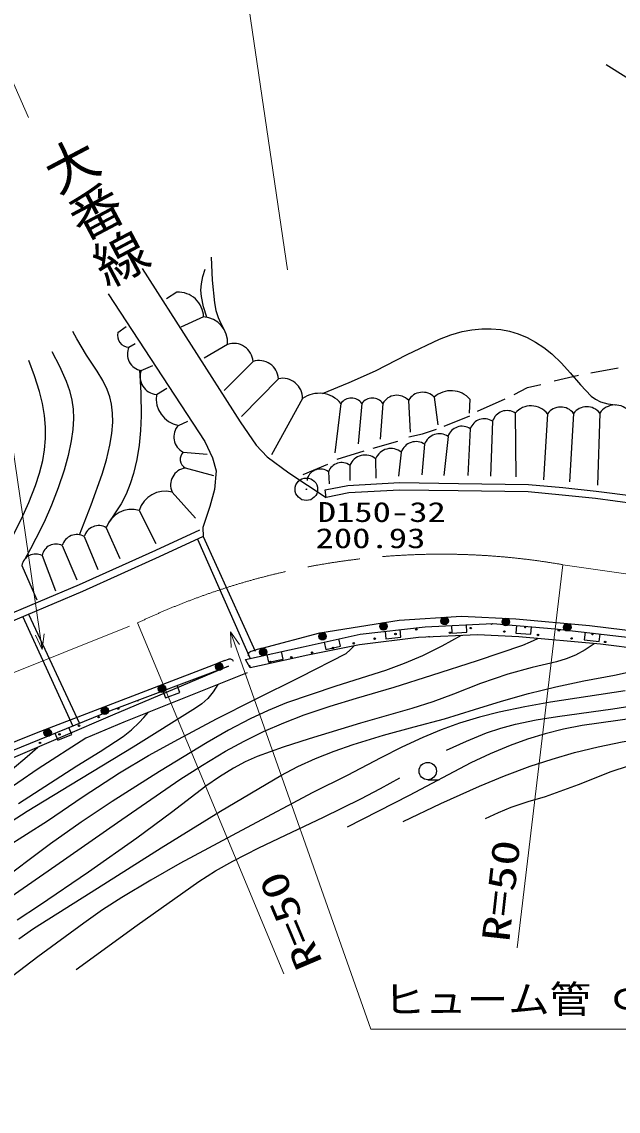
# Model space of a CAD drawing. Units: millimetres, scale not verified. Extents: x 40000 to 680000, y 20000 to 380000.
# Drawn here: x 417642 to 457133, y 241728 to 313828 of the extents above; entities that cross this region are included whole.
import ezdxf
from ezdxf.enums import TextEntityAlignment as Align

# ---------------------------------------------------------------- set-up
doc = ezdxf.new("R2010")
doc.units = ezdxf.units.MM
doc.header["$LTSCALE"] = 1000
doc.linetypes.add('CHAIN', pattern=[18.5, 12, -1.5, 3.5, -1.5])
for name, color, linetype, lineweight in [('M-BGD', 7, 'Continuous', 25), ('M-BGD-HTXT', 7, 'Continuous', 13), ('M-BMK', 2, 'CHAIN', 13), ('M-BMK-SRVR', 3, 'Continuous', 25)]:
    doc.layers.add(name, color=color, linetype=linetype, lineweight=lineweight)
doc.styles.add('@ＭＳ ゴシック', font='')
doc.styles.add('ＭＳ ゴシック', font='')
doc.styles.get('@ＭＳ ゴシック').set_extended_font_data('@MS Gothic')
doc.styles.get('ＭＳ ゴシック').set_extended_font_data('MS Gothic')

# ---------------------------------------------------------------- blocks, each defined once
blk = doc.blocks.new('BUHIN200')
at = {"color": 3, "linetype": 'Continuous', "lineweight": 25}
for radius in [746, 22.5]:
    blk.add_circle((0, 0), radius, dxfattribs=at)
blk = doc.blocks.new('BUHIN216')
at = {"color": 7, "linetype": 'Continuous', "lineweight": 25}
blk.add_line((307, -485), (937, -85), dxfattribs=at)
blk.add_circle((0, 0), 574, dxfattribs=at)
blk = doc.blocks.new('BUHIN432')
at = {"color": 7, "linetype": 'Continuous', "lineweight": 25}
for radius in [249, 220, 191, 161, 132, 97.5, 67.5, 38.8, 7.5]:
    blk.add_circle((200, -148), radius, dxfattribs=at)
blk = doc.blocks.new('BUHIN436')
at = {"color": 7, "linetype": 'Continuous', "lineweight": 25}
for radius in [249, 220, 191, 161, 132, 97.5, 67.5, 38.8, 7.5]:
    blk.add_circle((165, -186), radius, dxfattribs=at)

msp = doc.modelspace()

# ---------------------------------------------------------------- linework, layer by layer
at = {"layer": 'M-BGD'}
for p, q in [((468153, 303483), (456331, 310982)), ((425606, 297503), (432100, 287362)), ((423360, 295813), (429752, 286044)), ((427908, 295937), (427224, 295482)), ((429681, 294300), (428179, 293618)), ((424008, 293255), (424554, 293664)), ((424735, 292301), (425145, 292528)), ((431272, 292481), (429724, 291572)), ((432954, 291345), (431042, 289435)), ((425554, 290755), (426326, 291073)), ((455328, 290587), (457127, 290920)), ((434636, 290208), (432179, 287708)), ((452890, 290060), (454513, 290431)), ((426554, 289164), (427236, 289573)), ((450250, 289160), (451130, 289629)), ((451130, 289629), (452010, 289825)), ((436227, 288889), (434179, 285162)), ((438773, 288571), (438361, 285298)), ((440159, 288571), (439907, 285889)), ((441546, 288571), (441362, 286207)), ((443250, 288775), (443362, 286661)), ((444954, 288980), (445181, 287161)), ((447318, 288843), (447272, 287934)), ((447818, 288055), (449656, 288876)), ((445608, 287058), (447309, 287742)), ((450318, 287934), (450361, 283706)), ((452455, 287888), (452179, 283524)), ((454181, 287911), (453907, 283388)), ((455907, 287933), (455771, 283160)), ((428008, 287118), (428645, 287390)), ((432100, 287362), (433163, 285805)), ((448818, 287388), (448679, 283752)), ((443280, 286354), (444180, 286549)), ((444180, 286549), (445099, 286862)), ((445863, 286388), (445587, 283797)), ((447340, 286888), (447178, 283797)), ((429752, 286044), (430268, 284971)), ((433163, 285805), (433885, 285045)), ((440914, 285611), (442537, 286080)), ((444317, 285866), (444132, 283843)), ((428326, 285345), (429918, 285208)), ((430268, 284971), (430512, 284116)), ((433885, 285045), (435328, 283981)), ((438528, 284887), (440307, 285435)), ((441066, 284911), (441086, 283616)), ((442771, 285343), (442587, 283752)), ((428463, 284299), (430327, 283799)), ((430512, 284116), (430403, 282867)), ((436278, 283870), (437902, 284555)), ((439362, 284479), (439359, 283480)), ((435328, 283981), (437787, 282342)), ((436543, 283616), (436540, 283480)), ((437952, 284048), (437995, 283252)), ((427599, 282708), (429144, 280980)), ((430403, 282867), (430097, 281749)), ((437729, 282841), (439222, 283146)), ((437787, 282342), (437729, 282841)), ((439286, 282649), (437787, 282342)), ((439222, 283146), (442644, 283339)), ((442654, 282838), (439286, 282649)), ((442644, 283339), (446548, 283280)), ((446540, 282780), (442654, 282838)), ((451176, 282716), (446540, 282780)), ((446548, 283280), (451203, 283216)), ((453424, 282504), (451176, 282716)), ((451203, 283216), (453474, 283002)), ((453474, 283002), (455684, 282768)), ((455684, 282768), (458300, 282427)), ((455625, 282271), (453424, 282504)), ((458228, 281932), (455625, 282271)), ((425416, 281481), (426507, 279298)), ((430097, 281749), (429621, 280365)), ((421779, 279753), (422688, 277571)), ((423234, 280344), (424143, 278298)), ((426522, 278865), (429439, 280208)), ((429648, 279754), (426729, 278410)), ((429621, 280365), (429648, 279754)), ((429648, 279754), (433084, 272184)), ((420325, 279162), (421279, 276889)), ((432792, 271667), (429288, 279575)), ((418983, 278503), (419870, 276162)), ((421466, 276588), (426522, 278865)), ((426729, 278410), (421666, 276130)), ((417642, 277844), (418642, 275571)), ((414663, 273709), (421466, 276588)), ((421666, 276130), (414867, 273252)), ((417715, 274441), (421030, 267216)), ((418095, 274622), (421459, 267397)), ((444347, 273787), (448831, 274009)), ((448831, 274009), (452960, 273653)), ((436267, 272456), (440041, 273299)), ((440041, 273299), (444347, 273787)), ((452960, 273653), (457920, 273076)), ((440003, 272587), (436584, 271921)), ((443909, 273075), (440003, 272587)), ((447816, 273252), (443909, 273075)), ((450546, 273119), (447816, 273252)), ((455963, 272630), (450546, 273119)), ((461556, 271919), (455963, 272630)), ((432449, 271613), (436267, 272456)), ((433559, 272367), (433076, 272238)), ((436584, 271921), (433388, 271211)), ((423589, 268278), (431329, 271181)), ((431329, 271181), (423650, 267934)), ((431087, 271565), (430621, 271386)), ((432766, 271078), (432449, 271613)), ((433388, 271211), (432766, 271078)), ((432562, 270743), (424393, 267476)), ((417018, 265605), (423589, 268278)), ((423650, 267934), (417079, 265108)), ((424393, 267476), (421879, 266408)), ((421879, 266408), (418737, 264397)), ((418737, 264397), (414149, 261255))]:
    msp.add_line(p, q, dxfattribs=at)
for points in [[(430175, 298245), (430254, 296736), (430394, 295218), (430494, 294729), (430654, 294249), (430832, 293859), (431031, 293476)], [(429886, 294273), (429679, 294961), (429536, 295647), (429506, 296068), (429537, 296487), (429638, 296963), (429777, 297448)], [(437547, 289228), (439315, 289945), (441069, 290722), (443168, 291799), (445298, 292825), (446044, 293102), (446810, 293323), (447447, 293448), (448106, 293516), (448730, 293518), (449350, 293460), (449941, 293344), (450518, 293169), (451096, 292930), (451659, 292632), (452217, 292266), (452739, 291851), (453375, 291237), (453960, 290589), (454627, 289805), (455348, 289052), (455634, 288843), (455955, 288683), (456440, 288550), (456961, 288470), (456971, 288469), (456992, 288466)], [(421469, 279874), (422240, 281869), (422957, 283891), (423245, 284846), (423476, 285818), (423598, 286572), (423660, 287339), (423654, 287935), (423588, 288521), (423475, 289012), (423305, 289485), (423000, 290098), (422633, 290700), (421930, 291767), (421289, 292849), (421153, 293092), (421017, 293335)], [(419633, 292008), (420138, 291029), (420582, 290038), (420797, 289422), (420953, 288794), (421035, 288192), (421058, 287570), (421018, 286842), (420917, 286099), (420710, 285127), (420443, 284160), (420058, 282978), (419620, 281831), (419131, 280723), (418582, 279630), (418218, 278952), (417843, 278269)], [(415628, 277120), (416651, 279011), (417624, 280939), (418117, 282022), (418558, 283139), (418821, 283952), (419027, 284787), (419145, 285505), (419205, 286242), (419203, 287005), (419140, 287768), (419011, 288575), (418822, 289369), (418492, 290396), (418106, 291411)], [(425426, 290783), (425518, 289263), (425549, 287745), (425510, 286778), (425410, 285805), (425253, 284868), (425035, 283930), (424824, 283240), (424553, 282564), (424219, 281930), (423832, 281323), (423626, 281026), (423411, 280722)], [(433559, 272367), (437377, 273388), (442633, 274231), (446762, 274497), (450358, 274320), (455241, 273875), (459903, 273298)], [(441697, 273487), (441753, 272990), (442747, 273103), (442691, 273600)], [(446090, 273873), (446114, 273374), (447113, 273423), (447088, 273923)], [(450397, 273874), (450354, 273376), (451351, 273290), (451393, 273788)], [(454943, 273422), (454885, 272926), (455879, 272810), (455936, 273307)], [(446728, 273203), (445465, 272511), (444176, 271874), (442963, 271358), (441727, 270897), (438439, 269854), (435173, 268754), (433956, 268252), (432762, 267694), (431331, 266941), (429925, 266133), (426763, 264204), (423631, 262223), (421571, 260848), (419546, 259425), (415872, 256690)], [(416950, 255944), (419888, 258000), (423986, 260844), (428111, 263674), (429598, 264634), (431124, 265546), (432371, 266223), (433657, 266851), (434987, 267433), (436340, 267958), (438053, 268539), (439795, 269066), (442300, 269795), (444788, 270582), (447806, 271548), (450811, 272574), (451317, 272785), (451820, 273003)], [(455537, 272668), (454942, 272267), (454312, 271916), (453688, 271662), (453040, 271463), (451426, 271087), (449834, 270654), (448020, 270024), (446220, 269336), (444856, 268829), (443471, 268378), (440063, 267405), (436673, 266376), (434941, 265815), (433230, 265198), (432431, 264843), (431651, 264430), (430728, 263860), (429826, 263232), (427560, 261491), (425261, 259799), (422060, 257551), (418823, 255350), (417343, 254366)], [(437666, 272769), (437775, 272281), (438751, 272499), (438642, 272987)], [(416567, 259190), (419350, 260938), (421715, 262557), (424112, 264123), (426041, 265261), (428009, 266352), (430532, 267694), (433082, 268981), (436107, 270467), (439118, 272014), (439392, 272257), (439654, 272519)], [(432657, 271868), (432650, 271914), (432651, 271967), (432665, 272022), (432684, 272061), (432715, 272103), (432754, 272137), (432793, 272159), (432834, 272174), (433076, 272238)], [(433870, 271926), (433977, 271438), (434954, 271654), (434846, 272142)], [(400501, 259316), (408425, 262677), (418625, 266764), (430621, 271386)], [(431087, 271565), (431321, 271655), (431369, 271668), (431416, 271673), (431466, 271666), (431512, 271651), (431557, 271624), (431595, 271593), (431625, 271550), (431644, 271512)], [(417444, 253147), (418426, 253818), (422645, 256490), (426863, 259160), (430808, 261575), (434792, 263942), (435925, 264532), (437084, 265068), (438316, 265560), (439581, 265999), (441592, 266607), (443628, 267159), (445633, 267706), (447621, 268311), (449401, 268874), (451195, 269379), (453012, 269818), (454858, 270202), (456886, 270580), (458906, 271020)], [(445759, 265616), (447081, 266221), (448421, 266767), (449358, 267079), (450322, 267335), (451705, 267621), (453111, 267850), (456771, 268360), (460422, 268931), (462476, 269264), (464549, 269539), (465787, 269708), (467020, 269937), (468032, 270204), (469039, 270533), (469389, 270656), (469738, 270779)], [(430632, 269971), (430317, 269482), (429958, 269037), (429572, 268697), (429143, 268399), (425011, 265821), (420869, 263306), (418003, 261558), (415172, 259761)], [(426991, 269554), (427166, 269086), (428103, 269437), (427927, 269905)], [(475730, 269872), (474274, 269519), (472799, 269224), (471505, 269048), (470193, 268930), (467344, 268767), (464504, 268545), (459625, 267930), (454745, 267254), (453521, 267011), (452302, 266707), (451129, 266346), (449973, 265928), (448661, 265383), (447373, 264783), (443288, 262628), (439177, 260524)], [(457584, 269553), (452655, 268794), (450952, 268495), (449260, 268137), (447943, 267799), (446632, 267400), (445409, 266963), (444207, 266471), (442801, 265821), (441422, 265116), (439186, 263940), (436916, 262813), (432518, 260473), (428112, 258113), (426181, 257020), (424273, 255872), (422996, 255051), (421747, 254176), (418707, 251949), (415706, 249675)], [(442885, 260901), (445399, 262097), (447941, 263240), (449607, 263924), (451295, 264553), (452757, 265037), (454245, 265467), (455807, 265846), (457384, 266166), (459652, 266549), (461929, 266873), (463943, 267105), (465962, 267277), (468666, 267400), (471382, 267464), (473868, 267531), (476363, 267660), (480468, 267991), (484570, 268375)], [(417425, 262092), (421282, 264584), (422836, 265529), (424352, 266521), (424902, 266962), (425412, 267448), (425723, 267785), (426027, 268129)], [(419840, 266753), (420029, 266290), (420955, 266667), (420767, 267130)], [(396569, 241380), (397060, 241891), (397510, 242449), (398025, 243200), (398499, 243998), (400640, 248120), (402821, 252185), (403419, 253141), (404067, 254063), (404739, 254908), (405465, 255722), (406389, 256654), (407355, 257543), (408423, 258448), (409528, 259306), (410877, 260256), (412268, 261163), (414127, 262345), (415957, 263580), (417000, 264367), (418005, 265199), (418360, 265504), (418714, 265811)], [(457796, 264557), (456651, 264182), (454480, 263332), (452294, 262541), (451150, 262210), (450027, 261823), (449178, 261469), (448328, 261089)], [(421250, 251102), (425283, 254031), (429359, 256922), (430471, 257626), (431615, 258279), (433340, 259164), (435104, 260000), (437613, 261178), (440101, 262413), (441389, 263094), (442680, 263794)]]:
    msp.add_lwpolyline(points, dxfattribs=at)
for centre, radius in [((445638, 274176), 249), ((445638, 274176), 220), ((445638, 274176), 191), ((445638, 274176), 161), ((445638, 274176), 132), ((445638, 274176), 97.5), ((445638, 274176), 67.5), ((445638, 274176), 38.8), ((445638, 274176), 7.5), ((449694, 274103), 249), ((449694, 274103), 220), ((449694, 274103), 191), ((449694, 274103), 161), ((449694, 274103), 132), ((449694, 274103), 97.5), ((449694, 274103), 67.5), ((449694, 274103), 38.8), ((449694, 274103), 7.5), ((453759, 273760), 249), ((453759, 273760), 220), ((442385, 273311), 49.8), ((443765, 273619), 49.8), ((445989, 273391), 49.8), ((447370, 273700), 49.8), ((449594, 273472), 49.8), ((451818, 273245), 49.8), ((453199, 273553), 49.8), ((453759, 273760), 191), ((453759, 273760), 161), ((453759, 273760), 132), ((453759, 273760), 97.5), ((453759, 273760), 67.5), ((453759, 273760), 38.8), ((453759, 273760), 7.5), ((439624, 272694), 49.8), ((441005, 273002), 49.8), ((454043, 273017), 49.8), ((456267, 272790), 49.8), ((433623, 272127), 249), ((433623, 272127), 220), ((433623, 272127), 191), ((433623, 272127), 161), ((433623, 272127), 132), ((433623, 272127), 97.5), ((433623, 272127), 67.5), ((433623, 272127), 38.8), ((433623, 272127), 7.5), ((435484, 271769), 49.8), ((436864, 272077), 49.8), ((438244, 272385), 49.8), ((434104, 271460), 49.8), ((424025, 268378), 49.8), ((422730, 267810), 49.8), ((421435, 267242), 49.8), ((418845, 266105), 49.8), ((420140, 266673), 49.8)]:
    msp.add_circle(centre, radius, dxfattribs=at)
for centre, radius, start, end in [((427977, 294233), 1706, 2.26428, 92.30798), ((429566, 292594), 1710, 356.21692, 86.14587), ((424730, 293051), 750, 164.16943, 270.42944), ((425724, 291834), 1093, 154.7627, 261.02283), ((431676, 291266), 1280, 3.50037, 108.39868), ((433358, 290130), 1280, 3.50037, 108.39868), ((426650, 290334), 1175, 159.01758, 265.27783), ((434910, 288919), 1318, 358.70337, 101.99915), ((428361, 288909), 1825, 171.97217, 258.85291), ((437327, 287345), 1896, 40.28284, 125.45813), ((444178, 288238), 1073, 43.71204, 149.97229), ((446070, 287761), 1652, 40.90442, 132.48279), ((439466, 288051), 867, 36.86536, 143.12561), ((440853, 288051), 867, 36.86536, 143.12561), ((442475, 288034), 1073, 43.71204, 149.97229), ((451368, 287019), 1392, 38.62659, 138.92664), ((456933, 287216), 1252, 38.85205, 145.04407), ((449773, 287098), 998, 56.84851, 163.10864), ((453326, 287252), 1079, 37.61975, 143.88), ((455053, 287274), 1079, 37.61975, 143.88), ((428832, 286350), 1126, 137.04102, 243.30103), ((446789, 286084), 975, 55.56433, 161.82458), ((448267, 286584), 975, 55.56433, 161.82458), ((445286, 285547), 1020, 55.55273, 161.81287), ((442081, 284488), 1099, 51.0813, 157.34143), ((443740, 285024), 1020, 55.55273, 161.81287), ((428787, 284873), 659, 134.29687, 240.55688), ((440376, 284056), 1099, 51.0813, 157.34143), ((428628, 283179), 1132, 98.36975, 204.62988), ((437409, 283303), 921, 53.9032, 160.16333), ((438819, 283735), 921, 53.9032, 160.16333), ((427153, 280946), 1817, 75.80908, 162.89746), ((424909, 279792), 1763, 73.27026, 161.74463), ((422728, 279503), 981, 58.97485, 165.23499), ((421274, 278912), 981, 58.97485, 165.23499), ((419901, 278330), 934, 63.04065, 169.3009), ((418560, 277671), 934, 63.04065, 169.3009), ((448750, 274008), 49.8, 186.84, 358.8212), ((450974, 273781), 49.8, 114.46405, 55.69361), ((455423, 273326), 49.8, 119.06832, 47.64687), ((444609, 273083), 49.8, 30.57075, 154.6232), ((432723, 271152), 49.8, 299.70559, 121.729), ((425320, 268946), 49.8, 221.34936, 359.76777)]:
    msp.add_arc(centre, radius, start, end, dxfattribs=at)
at = {"layer": 'M-BGD-HTXT'}
for p, q in [((418094, 307503), (412709, 319611)), ((435231, 297408), (432138, 318472)), ((418982, 272288), (415289, 297668)), ((450443, 252548), (453476, 277895)), ((425297, 274040), (435004, 250816)), ((431453, 273464), (440764, 247155)), ((440764, 247155), (463285, 247153))]:
    msp.add_line(p, q, dxfattribs=at)
for points in [[(419122, 273319), (418982, 272288), (418556, 273236)], [(431515, 272425), (431453, 273464), (432055, 272616)]]:
    msp.add_lwpolyline(points, dxfattribs=at)
at = {"layer": 'M-BMK'}
for p, q in [((453476, 277895), (479853, 274059)), ((413627, 269357), (425297, 274040))]:
    msp.add_line(p, q, dxfattribs=at)
msp.add_arc((445421, 231860), 46735, 80.07422, 115.50562, dxfattribs=at)

# ---------------------------------------------------------------- block references
at = {"layer": 'M-BGD', "rotation": 327.61039}
for name, p in [('BUHIN436', (441552, 274058)), ('BUHIN436', (437513, 273410)), ('BUHIN432', (430621, 271386)), ('BUHIN432', (426836, 269927)), ('BUHIN432', (423050, 268469)), ('BUHIN432', (419265, 267011)), ('BUHIN216', (444524, 264243))]:
    msp.add_blockref(name, p, dxfattribs=at)
at = {"layer": 'M-BMK-SRVR', "rotation": 327.61039}
msp.add_blockref('BUHIN200', (436484, 282888), dxfattribs=at)

# ---------------------------------------------------------------- texts
at = {"layer": 'M-BGD-HTXT', "style": '@ＭＳ ゴシック'}
msp.add_text('大番線', height=2566, rotation=297.9, dxfattribs=at).set_placement((418237, 304962), align=Align.BOTTOM_LEFT)
at = {"layer": 'M-BGD-HTXT', "style": 'ＭＳ ゴシック', "width": 1.35}
for s, p in [('D150-32', (437234, 280328)), ('200.93', (437093, 278595))]:
    msp.add_text(s, height=1320, dxfattribs=at).set_placement(p, align=Align.BOTTOM_LEFT)
at = {"layer": 'M-BGD-HTXT', "style": 'ＭＳ ゴシック'}
for s, rotation, width, p in [('R=50', 83.7, 1.35, (450463, 252815)), ('R=50', 112.9, 1.35, (438089, 251798)), ('ヒューム管 Φ0.3', 0.1, 1.1, (441597, 247655))]:
    msp.add_text(s, height=1833, rotation=rotation, dxfattribs=dict(at, width=width)).set_placement(p, align=Align.BOTTOM_LEFT)

doc.saveas('drawing.dxf')
